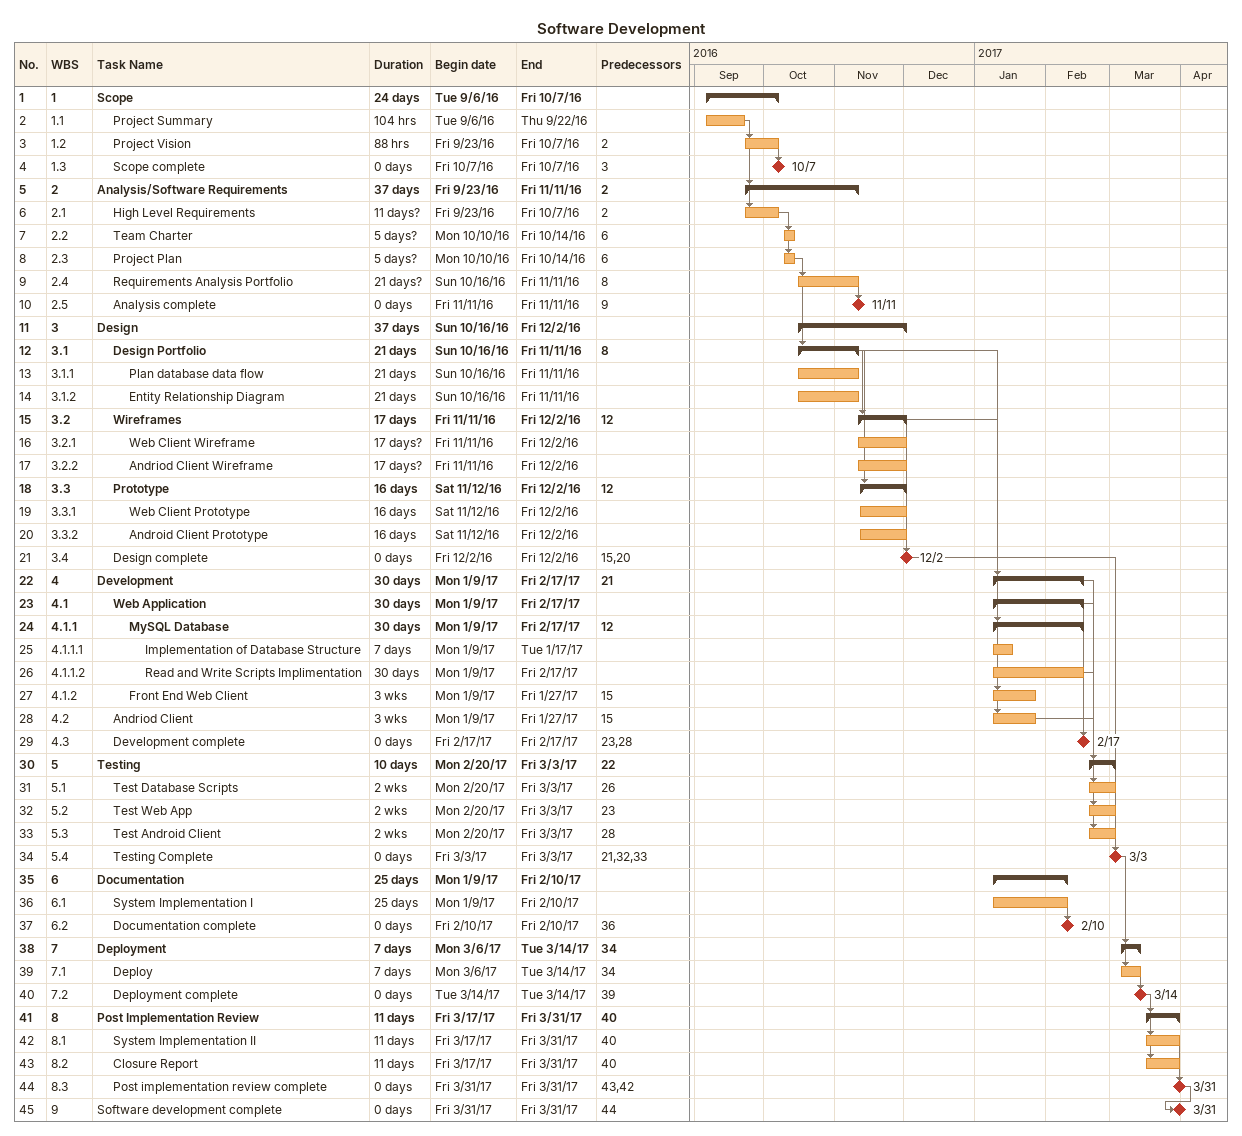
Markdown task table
Software Development

| ID | WBS | Task | Duration | Start | Finish | Predecessors |
|---|---|---|---|---|---|---|
| 1 | 1 | **Scope** | 24d | 2016-09-06 | 2016-10-07 |  |
| 2 | 1.1 | Project Summary | 104h | 2016-09-06 | 2016-09-22 |  |
| 3 | 1.2 | Project Vision | 88h | 2016-09-23 | 2016-10-07 | 2 |
| 4 | 1.3 | Scope complete | 0d | 2016-10-07 | 2016-10-07 | 3 |
| 5 | 2 | **Analysis/Software Requirements** | 37d | 2016-09-23 | 2016-11-11 | 2 |
| 6 | 2.1 | High Level Requirements | 11d? | 2016-09-23 | 2016-10-07 | 2 |
| 7 | 2.2 | Team Charter | 5d? | 2016-10-10 | 2016-10-14 | 6 |
| 8 | 2.3 | Project Plan | 5d? | 2016-10-10 | 2016-10-14 | 6 |
| 9 | 2.4 | Requirements Analysis Portfolio | 21d? | 2016-10-16 | 2016-11-11 | 8 |
| 10 | 2.5 | Analysis complete | 0d | 2016-11-11 | 2016-11-11 | 9 |
| 11 | 3 | **Design** | 37d | 2016-10-16 | 2016-12-02 |  |
| 12 | 3.1 | **Design Portfolio** | 21d | 2016-10-16 | 2016-11-11 | 8 |
| 13 | 3.1.1 | Plan database data flow | 21d | 2016-10-16 | 2016-11-11 |  |
| 14 | 3.1.2 | Entity Relationship Diagram | 21d | 2016-10-16 | 2016-11-11 |  |
| 15 | 3.2 | **Wireframes** | 17d | 2016-11-11 | 2016-12-02 | 12 |
| 16 | 3.2.1 | Web Client Wireframe | 17d? | 2016-11-11 | 2016-12-02 |  |
| 17 | 3.2.2 | Andriod Client Wireframe | 17d? | 2016-11-11 | 2016-12-02 |  |
| 18 | 3.3 | **Prototype** | 16d | 2016-11-12 | 2016-12-02 | 12 |
| 19 | 3.3.1 | Web Client Prototype | 16d | 2016-11-12 | 2016-12-02 |  |
| 20 | 3.3.2 | Android Client Prototype | 16d | 2016-11-12 | 2016-12-02 |  |
| 21 | 3.4 | Design complete | 0d | 2016-12-02 | 2016-12-02 | 15, 20 |
| 22 | 4 | **Development** | 30d | 2017-01-09 | 2017-02-17 | 21 |
| 23 | 4.1 | **Web Application** | 30d | 2017-01-09 | 2017-02-17 |  |
| 24 | 4.1.1 | **MySQL Database** | 30d | 2017-01-09 | 2017-02-17 | 12 |
| 25 | 4.1.1.1 | Implementation of Database Structure | 7d | 2017-01-09 | 2017-01-17 |  |
| 26 | 4.1.1.2 | Read and Write Scripts Implimentation | 30d | 2017-01-09 | 2017-02-17 |  |
| 27 | 4.1.2 | Front End Web Client | 3w | 2017-01-09 | 2017-01-27 | 15 |
| 28 | 4.2 | Andriod Client | 3w | 2017-01-09 | 2017-01-27 | 15 |
| 29 | 4.3 | Development complete | 0d | 2017-02-17 | 2017-02-17 | 23, 28 |
| 30 | 5 | **Testing** | 10d | 2017-02-20 | 2017-03-03 | 22 |
| 31 | 5.1 | Test Database Scripts | 2w | 2017-02-20 | 2017-03-03 | 26 |
| 32 | 5.2 | Test Web App | 2w | 2017-02-20 | 2017-03-03 | 23 |
| 33 | 5.3 | Test Android Client | 2w | 2017-02-20 | 2017-03-03 | 28 |
| 34 | 5.4 | Testing Complete | 0d | 2017-03-03 | 2017-03-03 | 21, 32, 33 |
| 35 | 6 | **Documentation** | 25d | 2017-01-09 | 2017-02-10 |  |
| 36 | 6.1 | System Implementation I | 25d | 2017-01-09 | 2017-02-10 |  |
| 37 | 6.2 | Documentation complete | 0d | 2017-02-10 | 2017-02-10 | 36 |
| 38 | 7 | **Deployment** | 7d | 2017-03-06 | 2017-03-14 | 34 |
| 39 | 7.1 | Deploy | 7d | 2017-03-06 | 2017-03-14 | 34 |
| 40 | 7.2 | Deployment complete | 0d | 2017-03-14 | 2017-03-14 | 39 |
| 41 | 8 | **Post Implementation Review** | 11d | 2017-03-17 | 2017-03-31 | 40 |
| 42 | 8.1 | System Implementation II | 11d | 2017-03-17 | 2017-03-31 | 40 |
| 43 | 8.2 | Closure Report | 11d | 2017-03-17 | 2017-03-31 | 40 |
| 44 | 8.3 | Post implementation review complete | 0d | 2017-03-31 | 2017-03-31 | 43, 42 |
| 45 | 9 | Software development complete | 0d | 2017-03-31 | 2017-03-31 | 44 |
